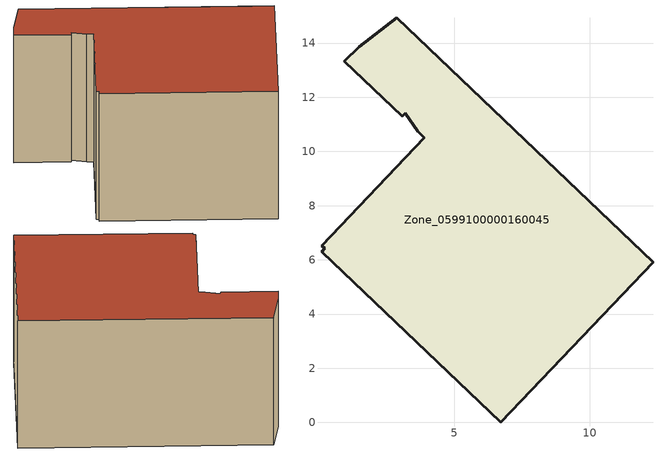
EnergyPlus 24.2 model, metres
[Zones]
Zone_0599100000160045
 floor ground (C_G): 3.9,10.52 3.66,10.75 3.19,11.42 3.08,11.3 0.95,13.32 1.49,13.87 2.89,14.94 12.34,5.91 6.72,0 0.11,6.3 0.22,6.43 0.12,6.53 z3.15
 wall outside (C_F): 6.72,0 12.34,5.91 2.89,14.94 1.49,13.87 0.95,13.32 3.08,11.3 3.19,11.42 3.66,10.75 3.9,10.52 0.12,6.53 0.22,6.43 0.11,6.3 6.72,0 z3.15:10.83
 roof outside (C_R): 3.66,10.75 3.9,10.52 0.12,6.53 0.22,6.43 0.11,6.3 6.72,0 12.34,5.91 2.89,14.94 1.49,13.87 0.95,13.32 3.08,11.3 3.19,11.42 z10.83
[BUILDING]
Pand.0599100000160045: North Axis=0; Terrain=City; Loads Convergence Tolerance Value=0.04; Temperature Convergence Tolerance Value=0.4; Solar Distribution=FullExterior; Maximum Number of Warmup Days=25; Minimum Number of Warmup Days=1
[Site:Location]
Rotterdam.The.Hague.AP_ZH_NLD Design_Conditions: Latitude=51.96; Longitude=4.45; Time Zone=1; Elevation=-4.5
[SITE:GROUNDTEMPERATURE:BUILDINGSURFACE]
18, 18, 18, 18, 18, 18, 18, 18, 18, 18, 18, 18
[MATERIAL] Thermal Absorptance=0.9; Solar Absorptance=0.7; Visible Absorptance=0.7
Name | Roughness | Thickness | Conductivity | Density | Specific Heat
G.TC.1975-1991 | MediumSmooth | 0.15 | 0.288461 | 540 | 1210
F.TC.1975-1991 | Rough | 0.3 | 0.230769 | 1920 | 840
R.TC.1975-1991 | MediumRough | 0.2 | 0.153846 | 1500 | 1000
[CONSTRUCTION]
C_G: G.TC.1975-1991
C_F: F.TC.1975-1991
C_R: R.TC.1975-1991
[ZONE]
Zone_0599100000160045: Type=1; Multiplier=1; Ceiling Height=Autocalculate; Volume=Autocalculate; Floor Area=autocalculate; Part of Total Floor Area=Yes
[ZONEINFILTRATION:DESIGNFLOWRATE]
Infil_Zone_0599100000160045: Zone or ZoneList or Space or SpaceList=Zone_0599100000160045; Schedule=AlwaysOn; Design Flow Rate Calculation Method=Flow/Area; Flow Rate per Floor Area=0.003; Constant Term Coefficient=1; Temperature Term Coefficient=0; Velocity Term Coefficient=0; Velocity Squared Term Coefficient=0
[HVACTEMPLATE:ZONE:IDEALLOADSAIRSYSTEM]
Zone_0599100000160045: Maximum Heating Supply Air Temperature=50; Minimum Cooling Supply Air Temperature=13; Maximum Heating Supply Air Humidity Ratio=0.0156; Minimum Cooling Supply Air Humidity Ratio=0.0077; Heating Limit=NoLimit; Cooling Limit=NoLimit; Dehumidification Control Type=ConstantSensibleHeatRatio; Cooling Sensible Heat Ratio=0.7; Dehumidification Setpoint=60; Humidification Control Type=None; Humidification Setpoint=30; Outdoor Air Method=None; Outdoor Air Flow Rate per Person=0.00944; Outdoor Air Flow Rate per Zone Floor Area=0; Outdoor Air Flow Rate per Zone=0; Demand Controlled Ventilation Type=None; Outdoor Air Economizer Type=NoEconomizer; Heat Recovery Type=None; Sensible Heat Recovery Effectiveness=0.7; Latent Heat Recovery Effectiveness=0.65
[ZONECONTROL:THERMOSTAT]
ThermostatControl_Zone_0599100000160045: Zone or ZoneList=Zone_0599100000160045; Control Type Schedule=DualSetpointControlType; Control 1=Thermostat_Zone_0599100000160045; Temperature Difference Between Cutout And Setpoint=0
[THERMOSTATSETPOINT:DUALSETPOINT]
Thermostat_Zone_0599100000160045: Heating Setpoint Temperature Schedule=HeatingSetpoint_Zone_0599100000160045; Cooling Setpoint Temperature Schedule=CoolingSetpoint_Zone_0599100000160045
[SCHEDULE:COMPACT]
HeatingSetpoint_Zone_0599100000160045: Through: 12/31, For: AllDays, Until: 24:00, 21
CoolingSetpoint_Zone_0599100000160045: Through: 12/31, For: AllDays, Until: 24:00, 24
DualSetpointControlType: Through: 12/31, For: AllDays, Until: 24:00, 4
AlwaysOn: Through: 12/31, For: AllDays, Until: 24:00, 1
